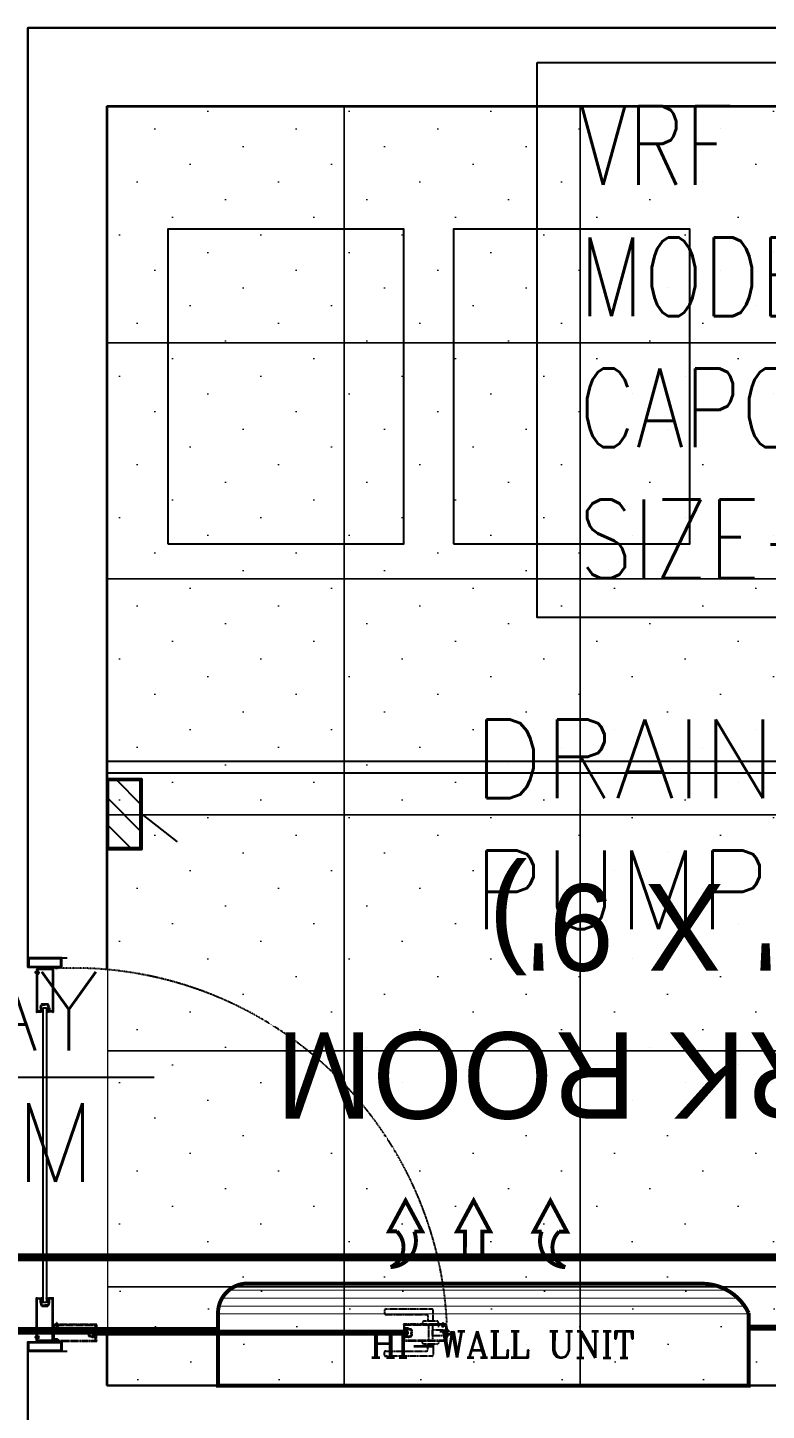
# Model space of a CAD drawing. Header units: millimetres. Extents: x 148480 to 578986, y 39883 to 155062.
# Drawn here: x 242593 to 244469, y 122016 to 125532 of the extents above; entities that cross this region are included whole.
import ezdxf

# ---------------------------------------------------------------- set-up
doc = ezdxf.new("R2010")
doc.units = ezdxf.units.MM
doc.linetypes.add('HIDDEN', pattern=[0.375, 0.25, -0.125])
for name, color, linetype in [('001-TEXT', 250, 'Continuous'), ('2', 7, 'Continuous'), ('CABELTRAY LINE', 4, 'Continuous'), ('ceilings', 253, 'Continuous'), ('CONC-WALL', 1, 'Continuous'), ('DNM JEB', 4, 'Continuous'), ('EL-SWITCH BOXWS', 30, 'Continuous'), ('Hatch 01_UC', 7, 'Continuous'), ('HVAC TEXT', 7, 'Continuous'), ('I - MODULAR', 44, 'Continuous'), ('Layer4', 6, 'Continuous'), ('M HVAC DRAIN PIPE', 30, 'Continuous'), ('M-HVAC ELLIPTICAL DUCT', 6, 'Continuous'), ('M-HVAC VRV PIPE', 4, 'Continuous'), ('M-HVAC-TEXT', 7, 'Continuous'), ('TENANCY', 3, 'Continuous')]:
    doc.layers.add(name, color=color, linetype=linetype)
doc.layers.add('M HVAC CFM TEXT', color=3, linetype='Continuous', lineweight=30)
doc.layers.add('MEP HVAC UNITS', color=160, linetype='Continuous', lineweight=5)
doc.styles.add('Arial_3', font='arial.ttf', dxfattribs={"height": 20.669291})
doc.styles.add('Herbalife_Third Floor - Furniture Layout - 210201$0$CG', font='GOTHIC.TTF')
doc.styles.add('ROMAND', font='romand__.ttf')
doc.styles.add('ROMANS3', font='romans.shx', dxfattribs={"width": 0.8, "height": 100})
doc.styles.get("Standard").update_dxf_attribs({"font": 'arial.ttf'})
doc.dimstyles.new('Vayucon', dxfattribs={"dimtxt": 200, "dimasz": 150, "dimexe": 0, "dimexo": 0, "dimgap": 9e-05, "dimtad": 1, "dimdec": 0, "dimrnd": 5, "dimzin": 0, "dimdsep": 46, "dimtxsty": 'ROMAND', "dimcen": 90, "dimclrd": 42, "dimclre": 8, "dimclrt": 7, "dimadec": 0, "dimazin": 0, "dimtfac": 1, "dimtdec": 0, "dimtofl": 0, "dimtmove": 1, "dimatfit": 0, "dimfxl": 1, "dimtolj": 1, "dimtzin": 0, "dimarcsym": 0})

# ---------------------------------------------------------------- blocks, each defined once
blk = doc.blocks.new('A$C5BB6640F')
at = {"layer": '2', "color": 8, "linetype": 'Continuous'}
for p, q in [((0.8, 2.6), (0, 0)), ((1, 2.6), (0.5, 0)), ((2.1, 8.2), (0.8, 8.2)), ((0.8, 8.2), (0.8, 2.6)), ((2.1, 6.4), (0.8, 6.4)), ((2.1, 4.5), (0.8, 4.5)), ((2.1, 2.6), (0.8, 2.6)), ((1.2, 2.6), (0.9, 0)), ((1.4, 2.6), (1.4, 0)), ((1.6, 2.6), (1.9, 0)), ((1.8, 2.6), (2.3, 0)), ((2.1, 8.2), (2.1, 2.6)), ((2.1, 2.6), (2.8, 0))]:
    blk.add_line(p, q, dxfattribs=at)
blk = doc.blocks.new('A$C4A242C7C')
at = {"layer": '2', "color": 8, "linetype": 'Continuous'}
for p, q in [((0, 4), (0, 115.4)), ((0.4, 115.8), (0.6, 115.8)), ((1.4, 115), (13, 115)), ((2, 113), (10.5, 113)), ((2, 4), (2, 113)), ((10.5, 103.9), (10.5, 113)), ((14, 111.3), (12.5, 111.3)), ((12.5, 104.8), (12.5, 111.3)), ((13, 115), (13, 112.6)), ((14.7, 112.6), (13, 112.6)), ((14, 110), (14, 111.3)), ((14.7, 112.6), (15.2, 110.4)), ((30.3, 112.6), (29.8, 110.4)), ((32, 112.6), (30.3, 112.6)), ((31, 111.3), (32.5, 111.3)), ((31, 110), (31, 111.3)), ((32, 115), (32, 112.6)), ((43.6, 115), (32, 115)), ((32.5, 104.8), (32.5, 111.3)), ((34.5, 113), (43, 113)), ((34.5, 103.9), (34.5, 113)), ((43, 14.2), (43, 113)), ((44.6, 115.8), (44.4, 115.8)), ((45, 11.7), (45, 115.4)), ((10.6, 103.4), (12.8, 95.2)), ((14, 104.8), (12.5, 104.8)), ((14.8, 103.8), (12.5, 103.8)), ((12.5, 103.8), (14.7, 95.7)), ((14, 106.1), (14, 104.8)), ((14.3, 109.8), (15, 110)), ((14.3, 106.3), (15, 106.1)), ((14.7, 95.7), (22.5, 95.7)), ((30.3, 93.7), (14.7, 93.7)), ((14.8, 103.8), (15.2, 105.6)), ((30.3, 95.7), (22.5, 95.7)), ((30.2, 103.8), (29.8, 105.6)), ((30.7, 109.8), (30, 110)), ((30.7, 106.3), (30, 106.1)), ((30.2, 103.8), (32.5, 103.8)), ((32.5, 103.8), (30.3, 95.7)), ((31, 106.1), (31, 104.8)), ((31, 104.8), (32.5, 104.8)), ((34.4, 103.4), (32.2, 95.2)), ((4, 2), (41, 2)), ((4, 0), (41, 0)), ((38.5, 8.4), (38.5, 11.7)), ((42.5, 13.7), (40.5, 13.7)), ((40.5, 8.8), (40.5, 11.3)), ((42.5, 6.4), (40.5, 6.4)), ((44, 11.7), (40.9, 11.7)), ((44, 8.4), (40.9, 8.4)), ((43, 4), (43, 5.9)), ((44, 11.6), (44, 11.7)), ((44, 8.4), (44, 8.5)), ((44.4, 11.2), (44.5, 11.2)), ((44.4, 8.9), (44.5, 8.9)), ((45, 4), (45, 8.4))]:
    blk.add_line(p, q, dxfattribs=at)
for centre, radius, start, end in [((0.4, 115.4), 0.4, 90, 180), ((0.6, 115.4), 0.4, 0, 90), ((1.4, 115.4), 0.4, 180, 270), ((43.6, 115.4), 0.4, 270, 0), ((44.4, 115.4), 0.4, 90, 180), ((44.6, 115.4), 0.4, 0, 90), ((12.5, 103.9), 2, 180, 195), ((14.7, 95.7), 2, 195, 270), ((14.2, 110), 0.2, 180, 285), ((14.2, 106.1), 0.2, 75, 180), ((14.8, 110.3), 0.4, 285, 15), ((14.8, 105.7), 0.4, 345, 75), ((30.1, 110.3), 0.4, 165, 255), ((30.1, 105.7), 0.4, 105, 195), ((30.3, 95.7), 2, 270, 345), ((30.8, 110), 0.2, 255, 0), ((30.8, 106.1), 0.2, 0, 105), ((32.5, 103.9), 2, 345, 0), ((4, 4), 4, 180, 270), ((4, 4), 2, 180, 270), ((40.5, 11.7), 2, 90, 180), ((40.5, 8.4), 2, 180, 270), ((40.9, 11.3), 0.4, 90, 180), ((40.9, 8.8), 0.4, 180, 270), ((41, 4), 4, 270, 0), ((41, 4), 2, 270, 0), ((42.5, 14.2), 0.5, 270, 0), ((42.5, 5.9), 0.5, 0, 90), ((44.4, 11.6), 0.4, 180, 270), ((44.4, 8.5), 0.4, 90, 180), ((44.5, 11.7), 0.5, 270, 0), ((44.5, 8.4), 0.5, 0, 90)]:
    blk.add_arc(centre, radius, start, end, dxfattribs=at)
blk = doc.blocks.new('A$C109E4DED')
at = {"layer": 'TENANCY', "rotation": 90}
blk.add_blockref('A$C4A242C7C', (75.8, 0), dxfattribs=at)
blk = doc.blocks.new('A$C57546ED1')
at = {"layer": '2', "color": 8, "linetype": 'Continuous'}
mesh = blk.add_polyface(dxfattribs=at)
corners = [(1, 3.4), (0.7, 2.6), (0, 2.7), (0.8, 4.1)]
mesh.append_faces([[corners[k] for k in face] for face in [(0, 1, 2, 3)]], dxfattribs={"color": 8})
mesh = blk.add_polyface(dxfattribs=at)
corners = [(2, 3.4), (2, 2.6), (0.7, 2.6), (1, 3.4)]
mesh.append_faces([[corners[k] for k in face] for face in [(0, 1, 2, 3)]], dxfattribs={"color": 8})
mesh = blk.add_polyface(dxfattribs=at)
corners = [(2.3, 4.1), (2.2, 1.7), (2, 2.6), (2, 3.4)]
mesh.append_faces([[corners[k] for k in face] for face in [(0, 1, 2, 3)]], dxfattribs={"color": 8})
mesh = blk.add_polyface(dxfattribs=at)
corners = [(2.7, 3.4), (2.5, 2.5), (2.2, 1.7), (2.3, 4.1)]
mesh.append_faces([[corners[k] for k in face] for face in [(0, 1, 2, 3)]], dxfattribs={"color": 8})
mesh = blk.add_polyface(dxfattribs=at)
corners = [(3.3, 3.4), (3.2, 2.5), (2.5, 2.5), (2.7, 3.4)]
mesh.append_faces([[corners[k] for k in face] for face in [(0, 1, 2, 3)]], dxfattribs={"color": 8})
mesh = blk.add_polyface(dxfattribs=at)
corners = [(3.6, 4.2), (3.5, 2.4), (3.2, 2.5), (3.3, 3.4)]
mesh.append_faces([[corners[k] for k in face] for face in [(0, 1, 2, 3)]], dxfattribs={"color": 8})
mesh = blk.add_polyface(dxfattribs=at)
corners = [(4.1, 3.5), (3.9, 2.4), (3.5, 2.4), (3.6, 4.2)]
mesh.append_faces([[corners[k] for k in face] for face in [(0, 1, 2, 3)]], dxfattribs={"color": 8})
mesh = blk.add_polyface(dxfattribs=at)
corners = [(6.5, 3.6), (5.8, 2.3), (3.9, 2.4), (4.1, 3.5)]
mesh.append_faces([[corners[k] for k in face] for face in [(0, 1, 2, 3)]], dxfattribs={"color": 8})
mesh = blk.add_polyface(dxfattribs=at)
corners = [(6.8, 4.6), (6.2, 0), (5.8, 2.3), (6.5, 3.6)]
mesh.append_faces([[corners[k] for k in face] for face in [(0, 1, 2, 3)]], dxfattribs={"color": 8})
mesh = blk.add_polyface(dxfattribs=at)
corners = [(7.9, 4.6), (7.5, 0), (6.2, 0), (6.8, 4.6)]
mesh.append_faces([[corners[k] for k in face] for face in [(0, 1, 2, 3)]], dxfattribs={"color": 8})
blk = doc.blocks.new('GFC1')
at = {"layer": 'CONC-WALL', "color": 8, "linetype": 'Continuous', "lineweight": 30}
for p, q in [((319280.7, 126518.3), (315225.9, 126518.3)), ((319308.7, 126318.3), (315425.9, 126318.3)), ((316704.1, 126318.3), (316932.8, 126318.3)), ((315425.9, 123065.2), (318950.1, 123065.2))]:
    blk.add_line(p, q, dxfattribs=at)
for points in [[(315425.9, 126518.3), (315225.9, 126518.3), (315225.9, 124128.9)], [(318950.1, 126518.3), (315225.9, 126518.3), (315225.9, 126318.3)], [(315425.9, 124123.3), (315425.9, 126318.3)], [(315425.9, 126318.3), (318950.1, 126318.3)], [(315425.9, 123065.2), (315425.9, 123204.5)], [(315225.9, 123176.5), (315225.9, 122865.2)]]:
    blk.add_lwpolyline(points, dxfattribs=at)
at = {"layer": 'DNM JEB', "color": 8, "linetype": 'Continuous'}
for p, q in [((315225.9, 124152.7), (315325.9, 124152.7)), ((315248.3, 123176.5), (315295.1, 123176.5)), ((315225.9, 123152.7), (315325.9, 123152.7))]:
    blk.add_line(p, q, dxfattribs=at)
at = {"layer": 'DNM JEB', "color": 8}
for p, q in [((315264, 124024.9), (315264, 123278.5)), ((315273.5, 123278.5), (315273.5, 124024.9)), ((316190, 123204.5), (315390.4, 123204.5)), ((315390.4, 123195), (316190, 123195))]:
    blk.add_line(p, q, dxfattribs=at)
at = {"layer": 'DNM JEB', "color": 8, "linetype": 'HIDDEN'}
for p, q in [((315290.2, 123182.1), (315290.2, 123217.4)), ((315292.1, 123182.1), (315292.1, 123217.4)), ((315294, 123221.2), (315298.2, 123221.2)), ((315294, 123219.3), (315295.8, 123219.3)), ((315296.2, 123218.8), (315296.2, 123216.9)), ((315298.2, 123220.2), (315298.2, 123220.2)), ((315298.2, 123220.2), (315298.2, 123217.3)), ((315298.2, 123215), (315301.3, 123215)), ((315299.1, 123222.4), (315298.4, 123224.8)), ((315298.5, 123216.9), (315300.9, 123216.9)), ((315298.6, 123220.6), (315298.6, 123220.7)), ((315299.3, 123222.4), (315298.8, 123224.8)), ((315300.3, 123222.4), (315299.1, 123222.4)), ((315299.1, 123217.1), (315299.1, 123222.4)), ((315300.3, 123220.6), (315299.1, 123220.6)), ((315300.3, 123218.8), (315299.1, 123218.8)), ((315300.3, 123217.1), (315299.1, 123217.1)), ((315299.5, 123222.4), (315299.3, 123224.8)), ((315299.7, 123222.4), (315299.7, 123224.8)), ((315299.9, 123222.4), (315300.2, 123224.8)), ((315300.1, 123222.4), (315300.6, 123224.8)), ((315300.3, 123222.4), (315301.1, 123224.8)), ((315300.3, 123217.1), (315300.3, 123222.4)), ((315300.8, 123220.6), (315300.8, 123220.7)), ((315301.2, 123220.2), (315301.3, 123220.2)), ((315301.3, 123221.2), (315400.1, 123221.2)), ((315301.3, 123220.2), (315301.3, 123217.3)), ((315303.2, 123218.8), (315303.2, 123216.9)), ((315303.7, 123219.3), (315397.8, 123219.3)), ((315379.4, 123207.2), (315379.4, 123192.3)), ((315388.7, 123211.1), (315380.8, 123209)), ((315389, 123209.2), (315381.3, 123207.2)), ((315381.3, 123207.2), (315381.3, 123199.7)), ((315381.3, 123192.3), (315381.3, 123199.7)), ((315389, 123207.1), (315389, 123209.2)), ((315389, 123207.1), (315390.7, 123206.7)), ((315389.2, 123211.2), (315397.8, 123211.2)), ((315390, 123207.8), (315390, 123209.3)), ((315390, 123209.3), (315396.2, 123209.3)), ((315391.2, 123207.8), (315390, 123207.8)), ((315391.4, 123207.6), (315391.2, 123206.9)), ((315394.7, 123207.6), (315394.9, 123206.9)), ((315394.9, 123207.8), (315396.2, 123207.8)), ((315397.4, 123207.2), (315395.4, 123206.7)), ((315396.2, 123207.8), (315396.2, 123209.3)), ((315397.4, 123208.8), (315397.4, 123207.2)), ((315399.7, 123208.8), (315397.4, 123208.8)), ((315397.8, 123211.2), (315397.8, 123219.3)), ((315399.7, 123219.8), (315399.7, 123208.8)), ((315400.5, 123220.8), (315400.5, 123220.6)), ((316179.9, 123220.8), (316179.9, 123220.6)), ((316279.1, 123221.2), (316180.3, 123221.2)), ((316180.7, 123219.8), (316180.7, 123208.8)), ((316180.7, 123208.8), (316183, 123208.8)), ((316182.6, 123211.2), (316182.6, 123219.3)), ((316276.7, 123219.3), (316182.6, 123219.3)), ((316191.2, 123211.2), (316182.6, 123211.2)), ((316183, 123208.8), (316183, 123207.2)), ((316183, 123207.2), (316185, 123206.7)), ((316184.2, 123207.8), (316184.2, 123209.3)), ((316190.4, 123209.3), (316184.2, 123209.3)), ((316185.5, 123207.8), (316184.2, 123207.8)), ((316185.7, 123207.6), (316185.5, 123206.9)), ((316189, 123207.6), (316189.2, 123206.9)), ((316189.2, 123207.8), (316190.4, 123207.8)), ((316191.4, 123207.1), (316189.7, 123206.7)), ((316190.4, 123207.8), (316190.4, 123209.3)), ((316191.4, 123207.1), (316191.4, 123209.2)), ((316191.4, 123209.2), (316199.1, 123207.2)), ((316191.7, 123211.1), (316199.5, 123209)), ((316199.1, 123207.2), (316199.1, 123199.7)), ((316199.1, 123192.3), (316199.1, 123199.7)), ((316201, 123207.2), (316201, 123192.3)), ((316277.2, 123218.8), (316277.2, 123216.9)), ((316279.2, 123220.2), (316279.1, 123220.2)), ((316279.1, 123220.2), (316279.1, 123217.3)), ((316282.2, 123215), (316279.1, 123215)), ((316280.1, 123222.4), (316279.4, 123224.8)), ((316281.9, 123216.9), (316279.5, 123216.9)), ((316279.6, 123220.6), (316279.6, 123220.7)), ((316280.3, 123222.4), (316279.9, 123224.8)), ((316280.1, 123222.4), (316281.4, 123222.4)), ((316280.1, 123217.1), (316280.1, 123222.4)), ((316280.1, 123220.6), (316281.4, 123220.6)), ((316280.1, 123218.8), (316281.4, 123218.8)), ((316280.1, 123217.1), (316281.4, 123217.1)), ((316280.5, 123222.4), (316280.3, 123224.8)), ((316280.8, 123222.4), (316280.8, 123224.8)), ((316281, 123222.4), (316281.2, 123224.8)), ((316281.2, 123222.4), (316281.6, 123224.8)), ((316281.4, 123222.4), (316282.1, 123224.8)), ((316281.4, 123217.1), (316281.4, 123222.4)), ((316281.8, 123220.6), (316281.8, 123220.7)), ((316286.4, 123221.2), (316282.2, 123221.2)), ((316282.2, 123220.2), (316282.2, 123220.2)), ((316282.2, 123220.2), (316282.2, 123217.3)), ((316284.2, 123218.8), (316284.2, 123216.9)), ((316286.4, 123219.3), (316284.6, 123219.3)), ((316288.3, 123182.1), (316288.3, 123217.4)), ((316290.2, 123182.1), (316290.2, 123217.4)), ((315294, 123180.2), (315397.8, 123180.2)), ((315294, 123178.3), (315400.1, 123178.3)), ((315388.7, 123188.4), (315380.8, 123190.5)), ((315389, 123190.3), (315381.3, 123192.3)), ((315389, 123192.4), (315390.7, 123192.8)), ((315389, 123192.4), (315389, 123190.3)), ((315389.2, 123188.3), (315397.8, 123188.3)), ((315390, 123191.6), (315390, 123190.2)), ((315391.2, 123191.6), (315390, 123191.6)), ((315390, 123190.2), (315396.2, 123190.2)), ((315391.4, 123191.9), (315391.2, 123192.6)), ((315394.7, 123191.9), (315394.9, 123192.6)), ((315394.9, 123191.6), (315396.2, 123191.6)), ((315397.4, 123192.3), (315395.4, 123192.8)), ((315396.2, 123191.6), (315396.2, 123190.2)), ((315397.4, 123192.3), (315397.4, 123190.7)), ((315399.7, 123190.7), (315397.4, 123190.7)), ((315397.8, 123180.2), (315397.8, 123188.3)), ((315399.7, 123179.6), (315399.7, 123190.7)), ((315400.5, 123178.7), (315400.5, 123178.9)), ((316179.9, 123178.7), (316179.9, 123178.9)), ((316286.4, 123178.3), (316180.3, 123178.3)), ((316180.7, 123190.7), (316183, 123190.7)), ((316180.7, 123179.6), (316180.7, 123190.7)), ((316182.6, 123180.2), (316182.6, 123188.3)), ((316191.2, 123188.3), (316182.6, 123188.3)), ((316286.4, 123180.2), (316182.6, 123180.2)), ((316183, 123192.3), (316185, 123192.8)), ((316183, 123192.3), (316183, 123190.7)), ((316185.5, 123191.6), (316184.2, 123191.6)), ((316184.2, 123191.6), (316184.2, 123190.2)), ((316190.4, 123190.2), (316184.2, 123190.2)), ((316185.7, 123191.9), (316185.5, 123192.6)), ((316189, 123191.9), (316189.2, 123192.6)), ((316189.2, 123191.6), (316190.4, 123191.6)), ((316191.4, 123192.4), (316189.7, 123192.8)), ((316190.4, 123191.6), (316190.4, 123190.2)), ((316191.4, 123192.4), (316191.4, 123190.3)), ((316191.4, 123190.3), (316199.1, 123192.3)), ((316191.7, 123188.4), (316199.5, 123190.5))]:
    blk.add_line(p, q, dxfattribs=at)
at = {"layer": 'DNM JEB', "color": 8, "linetype": 'Continuous'}
for points in [[(315225.9, 124152.7), (315225.9, 124128.9), (315311.6, 124128.9), (315311.6, 124152.7)], [(315227.8, 124150.8), (315227.8, 124130.8), (315309.7, 124130.8), (315309.7, 124150.8)], [(315225.9, 123152.7), (315225.9, 123176.5), (315311.6, 123176.5), (315311.6, 123152.7)], [(315227.8, 123154.6), (315227.8, 123174.6), (315309.7, 123174.6), (315309.7, 123154.6)]]:
    blk.add_lwpolyline(points, close=True, dxfattribs=at)
at = {"layer": 'DNM JEB', "color": 8}
for points in [[(315264, 124024.9), (315265.4, 124026.3), (315272.1, 124026.3), (315273.5, 124024.9)], [(315264, 123278.5), (315265.4, 123277.1), (315272.1, 123277.1), (315273.5, 123278.5)], [(316191.4, 123199.7), (315389, 123199.7)]]:
    blk.add_lwpolyline(points, dxfattribs=at)
at = {"layer": 'DNM JEB', "color": 8, "linetype": 'HIDDEN'}
for points in [[(316255.4, 123229.2), (316255.4, 123256.3, 0.414214), (316252.1, 123259.6), (316134.9, 123259.6, 0.414214), (316131.6, 123256.3), (316131.6, 123249.6, 0.414214), (316134.9, 123246.3), (316238.7, 123246.3, -0.414214), (316242.1, 123243), (316242.1, 123229.2)], [(316268.7, 123221.2), (316268.7, 123225.8, 0.414214), (316265.4, 123229.2), (316232.1, 123229.2, 0.414214), (316228.7, 123225.8), (316228.7, 123221.2)], [(316255.4, 123170.3), (316255.4, 123143.2, -0.414214), (316252.1, 123139.9), (316134.9, 123139.9, -0.414214), (316131.6, 123143.2), (316131.6, 123149.9, -0.414214), (316134.9, 123153.2), (316238.7, 123153.2, 0.414214), (316242.1, 123156.5), (316242.1, 123170.3)], [(316268.7, 123178.3), (316268.7, 123173.6, -0.414214), (316265.4, 123170.3), (316232.1, 123170.3, -0.414214), (316228.7, 123173.6), (316228.7, 123178.3)]]:
    blk.add_lwpolyline(points, format="xyb", dxfattribs=at)
for points in [[(315390.4, 123204.5), (315389, 123203.1), (315389, 123196.4), (315390.4, 123195)], [(316190, 123204.5), (316191.4, 123203.1), (316191.4, 123196.4), (316190, 123195)], [(316292.4, 123205.5), (316293.8, 123205.5), (316305.2, 123196.9)], [(316292.4, 123196.9), (316305.2, 123196.9), (316305.2, 123194), (316292.4, 123194)]]:
    blk.add_lwpolyline(points, dxfattribs=at)
for points in [[(316253.5, 123178.3), (316244, 123178.3), (316244, 123221.2), (316253.5, 123221.2)], [(316288.7, 123192.1), (316253.5, 123192.1), (316253.5, 123207.3), (316288.7, 123207.3)], [(316290.2, 123208.3), (316288.7, 123208.3), (316288.7, 123191.2), (316290.2, 123191.2)], [(316292.4, 123209.3), (316290.2, 123209.3), (316290.2, 123190.2), (316292.4, 123190.2)]]:
    blk.add_lwpolyline(points, close=True, dxfattribs=at)
at = {"layer": 'DNM JEB', "color": 8, "linetype": 'Continuous'}
blk.add_lwpolyline([(315293.7, 123178.3), (315248.3, 123178.3), (315248.3, 123176.5)], dxfattribs=at)
at = {"layer": 'DNM JEB', "color": 8, "linetype": 'HIDDEN', "ltscale": 0.1}
blk.add_arc((315341, 123176.5), 950.6, 2.8185, 93.4941, dxfattribs=at)
at = {"layer": 'DNM JEB', "color": 8, "linetype": 'HIDDEN'}
for centre, radius, start, end in [((315294, 123217.4), 3.81, 90, 180), ((315294, 123217.4), 1.9, 90, 180), ((315295.8, 123218.8), 0.476, 0, 90), ((315298.2, 123216.9), 1.9, 180, 270), ((315298.2, 123220.7), 0.476, 0, 90), ((315298.2, 123220.6), 0.381, 270, 0), ((315298.5, 123217.3), 0.381, 180, 270), ((315301.3, 123220.7), 0.476, 90, 180), ((315301.2, 123220.6), 0.381, 180, 270), ((315300.9, 123217.3), 0.381, 270, 0), ((315301.3, 123216.9), 1.9, 270, 0), ((315303.7, 123218.8), 0.476, 90, 180), ((315381.3, 123207.2), 1.9, 105, 180), ((315389.2, 123209.3), 1.9, 90, 105), ((315390.8, 123207), 0.381, 255, 345), ((315391.2, 123207.6), 0.19, 345, 90), ((315394.9, 123207.6), 0.19, 90, 195), ((315395.3, 123207), 0.381, 195, 285), ((315400.1, 123219.8), 0.381, 90, 180), ((315400.1, 123220.8), 0.381, 0, 90), ((315400.1, 123220.6), 0.381, 270, 0), ((316180.3, 123220.8), 0.381, 90, 180), ((316180.3, 123220.6), 0.381, 180, 270), ((316180.3, 123219.8), 0.381, 0, 90), ((316185.1, 123207), 0.381, 255, 345), ((316185.5, 123207.6), 0.19, 345, 90), ((316189.2, 123207.6), 0.19, 90, 195), ((316189.6, 123207), 0.381, 195, 285), ((316191.2, 123209.3), 1.9, 75, 90), ((316199.1, 123207.2), 1.9, 0, 75), ((316276.7, 123218.8), 0.476, 0, 90), ((316279.1, 123216.9), 1.9, 180, 270), ((316279.1, 123220.7), 0.476, 0, 90), ((316279.5, 123217.3), 0.381, 180, 270), ((316279.2, 123220.6), 0.381, 270, 0), ((316282.2, 123220.7), 0.476, 90, 180), ((316282.2, 123220.6), 0.381, 180, 270), ((316281.9, 123217.3), 0.381, 270, 0), ((316282.2, 123216.9), 1.9, 270, 0), ((316284.6, 123218.8), 0.476, 90, 180), ((316286.4, 123217.4), 3.81, 0, 90), ((316286.4, 123217.4), 1.9, 0, 90), ((315294, 123182.1), 3.81, 180, 270), ((315294, 123182.1), 1.9, 180, 270), ((315381.3, 123192.3), 1.9, 180, 255), ((315389.2, 123190.2), 1.9, 255, 270), ((315390.8, 123192.5), 0.381, 15, 105), ((315391.2, 123191.8), 0.19, 270, 15), ((315394.9, 123191.8), 0.19, 165, 270), ((315395.3, 123192.5), 0.381, 75, 165), ((315400.1, 123179.6), 0.381, 180, 270), ((315400.1, 123178.9), 0.381, 0, 90), ((315400.1, 123178.7), 0.381, 270, 0), ((316180.3, 123178.9), 0.381, 90, 180), ((316180.3, 123178.7), 0.381, 180, 270), ((316180.3, 123179.6), 0.381, 270, 0), ((316185.1, 123192.5), 0.381, 15, 105), ((316185.5, 123191.8), 0.19, 270, 15), ((316189.2, 123191.8), 0.19, 165, 270), ((316189.6, 123192.5), 0.381, 75, 165), ((316191.2, 123190.2), 1.9, 270, 285), ((316199.1, 123192.3), 1.9, 285, 0), ((316286.4, 123182.1), 3.81, 270, 0), ((316286.4, 123182.1), 1.9, 270, 0)]:
    blk.add_arc(centre, radius, start, end, dxfattribs=at)
at = {"layer": 'DNM JEB', "color": 8, "linetype": 'Continuous', "extrusion": (0, 0, -1)}
blk.add_arc((-315297.9, 123180.1), 4.58, 336.5437, 308.2063, dxfattribs=at)
at = {"layer": 'I - MODULAR', "color": 8, "linetype": 'Continuous'}
for p, q in [((315425.9, 124653.3), (318950.1, 124653.3)), ((315425.9, 124623.3), (318950.1, 124623.3))]:
    blk.add_line(p, q, dxfattribs=at)
for points in [[(315581.2, 125205.6), (316181.2, 125205.6), (316181.2, 126005.6), (315581.2, 126005.6)], [(316307.1, 125205.6), (316907.1, 125205.6), (316907.1, 126005.6), (316307.1, 126005.6)]]:
    blk.add_lwpolyline(points, close=True, dxfattribs=at)
at = {"layer": 'DNM JEB', "color": 8}
for name, p, xscale, yscale, zscale, rotation in [('A$C5BB6640F', (315243.7, 124117), 0.9523809523809523, 0.9523809523809523, 0.9523809523809523, 270), ('A$C109E4DED', (315290.2, 124052.9), 0.9523809523809526, 0.9523809523809526, 0.9523809523809526, 90), ('A$C109E4DED', (315290.2, 123250.5), -0.9523809523809526, 0.9523809523809526, 0.9523809523809526, 89.99999999999997), ('A$C5BB6640F', (315243.7, 123186.5), -0.9523809523809523, 0.9523809523809523, 0.9523809523809523, 270)]:
    blk.add_blockref(name, p, dxfattribs=dict(at, xscale=xscale, yscale=yscale, zscale=zscale, rotation=rotation))
at = {"layer": 'DNM JEB', "color": 8, "ltscale": 1.2}
for p, xscale, yscale, zscale, rotation in [((315259.7, 124022.7), 0.9523809523809523, 0.9523809523809523, 0.9523809523809523, 270), ((315277.8, 124022.7), -0.9523809523809526, 0.9523809523809526, 0.9523809523809526, 89.99999999999997), ((315259.7, 123280.7), -0.9523809523809523, 0.9523809523809523, 0.9523809523809523, 270), ((315277.8, 123280.7), 0.9523809523809526, 0.9523809523809526, 0.9523809523809526, 90)]:
    blk.add_blockref('A$C57546ED1', p, dxfattribs=dict(at, xscale=xscale, yscale=yscale, zscale=zscale, rotation=rotation))
at = {"layer": '001-TEXT', "color": 8, "style": 'Herbalife_Third Floor - Furniture Layout - 210201$0$CG'}
for s, p in [('(11\'7" X 9\')', (317823.6, 124340.4)), ('NETWORK ROOM', (318356.8, 123964))]:
    blk.add_text(s, height=220, rotation=180, dxfattribs=at).set_placement(p)
at = {"layer": 'DNM JEB', "color": 8, "linetype": 'HIDDEN'}
mesh = blk.add_polyface(dxfattribs=at)
corners = [(315393.5, 123205.6), (315393.3, 123206.3), (315392.6, 123206.2), (315393.3, 123204.9)]
mesh.append_faces([[corners[k] for k in face] for face in [(3, 2, 1, 0)]], dxfattribs={"color": 8})
mesh = blk.add_polyface(dxfattribs=at)
corners = [(315394.5, 123205.6), (315394.4, 123206.4), (315393.3, 123206.3), (315393.5, 123205.6)]
mesh.append_faces([[corners[k] for k in face] for face in [(3, 2, 1, 0)]], dxfattribs={"color": 8})
mesh = blk.add_polyface(dxfattribs=at)
corners = [(315394.7, 123204.9), (315394.7, 123207.1), (315394.4, 123206.4), (315394.5, 123205.6)]
mesh.append_faces([[corners[k] for k in face] for face in [(3, 2, 1, 0)]], dxfattribs={"color": 8})
mesh = blk.add_polyface(dxfattribs=at)
corners = [(315395.1, 123205.5), (315395, 123206.4), (315394.7, 123207.1), (315394.7, 123204.9)]
mesh.append_faces([[corners[k] for k in face] for face in [(3, 2, 1, 0)]], dxfattribs={"color": 8})
mesh = blk.add_polyface(dxfattribs=at)
corners = [(315395.8, 123205.5), (315395.7, 123206.4), (315395, 123206.4), (315395.1, 123205.5)]
mesh.append_faces([[corners[k] for k in face] for face in [(3, 2, 1, 0)]], dxfattribs={"color": 8})
mesh = blk.add_polyface(dxfattribs=at)
corners = [(315396.1, 123204.8), (315395.9, 123206.5), (315395.7, 123206.4), (315395.8, 123205.5)]
mesh.append_faces([[corners[k] for k in face] for face in [(3, 2, 1, 0)]], dxfattribs={"color": 8})
mesh = blk.add_polyface(dxfattribs=at)
corners = [(315396.5, 123205.5), (315396.3, 123206.5), (315395.9, 123206.5), (315396.1, 123204.8)]
mesh.append_faces([[corners[k] for k in face] for face in [(3, 2, 1, 0)]], dxfattribs={"color": 8})
mesh = blk.add_polyface(dxfattribs=at)
corners = [(315398.8, 123205.4), (315398.1, 123206.6), (315396.3, 123206.5), (315396.5, 123205.5)]
mesh.append_faces([[corners[k] for k in face] for face in [(3, 2, 1, 0)]], dxfattribs={"color": 8})
mesh = blk.add_polyface(dxfattribs=at)
corners = [(315399.1, 123204.4), (315398.5, 123208.8), (315398.1, 123206.6), (315398.8, 123205.4)]
mesh.append_faces([[corners[k] for k in face] for face in [(3, 2, 1, 0)]], dxfattribs={"color": 8})
mesh = blk.add_polyface(dxfattribs=at)
corners = [(315400.1, 123204.4), (315399.7, 123208.8), (315398.5, 123208.8), (315399.1, 123204.4)]
mesh.append_faces([[corners[k] for k in face] for face in [(3, 2, 1, 0)]], dxfattribs={"color": 8})
mesh = blk.add_polyface(dxfattribs=at)
corners = [(316180.3, 123204.4), (316180.7, 123208.8), (316181.9, 123208.8), (316181.3, 123204.4)]
mesh.append_faces([[corners[k] for k in face] for face in [(3, 2, 1, 0)]], dxfattribs={"color": 8})
mesh = blk.add_polyface(dxfattribs=at)
corners = [(316181.3, 123204.4), (316181.9, 123208.8), (316182.3, 123206.6), (316181.6, 123205.4)]
mesh.append_faces([[corners[k] for k in face] for face in [(3, 2, 1, 0)]], dxfattribs={"color": 8})
mesh = blk.add_polyface(dxfattribs=at)
corners = [(316181.6, 123205.4), (316182.3, 123206.6), (316184.1, 123206.5), (316183.9, 123205.5)]
mesh.append_faces([[corners[k] for k in face] for face in [(3, 2, 1, 0)]], dxfattribs={"color": 8})
mesh = blk.add_polyface(dxfattribs=at)
corners = [(316183.9, 123205.5), (316184.1, 123206.5), (316184.5, 123206.5), (316184.3, 123204.8)]
mesh.append_faces([[corners[k] for k in face] for face in [(3, 2, 1, 0)]], dxfattribs={"color": 8})
mesh = blk.add_polyface(dxfattribs=at)
corners = [(316184.3, 123204.8), (316184.5, 123206.5), (316184.7, 123206.4), (316184.6, 123205.5)]
mesh.append_faces([[corners[k] for k in face] for face in [(3, 2, 1, 0)]], dxfattribs={"color": 8})
mesh = blk.add_polyface(dxfattribs=at)
corners = [(316184.6, 123205.5), (316184.7, 123206.4), (316185.4, 123206.4), (316185.3, 123205.5)]
mesh.append_faces([[corners[k] for k in face] for face in [(3, 2, 1, 0)]], dxfattribs={"color": 8})
mesh = blk.add_polyface(dxfattribs=at)
corners = [(316185.3, 123205.5), (316185.4, 123206.4), (316185.7, 123207.1), (316185.7, 123204.9)]
mesh.append_faces([[corners[k] for k in face] for face in [(3, 2, 1, 0)]], dxfattribs={"color": 8})
mesh = blk.add_polyface(dxfattribs=at)
corners = [(316185.7, 123204.9), (316185.7, 123207.1), (316186, 123206.4), (316185.9, 123205.6)]
mesh.append_faces([[corners[k] for k in face] for face in [(3, 2, 1, 0)]], dxfattribs={"color": 8})
mesh = blk.add_polyface(dxfattribs=at)
corners = [(316185.9, 123205.6), (316186, 123206.4), (316187.1, 123206.3), (316186.9, 123205.6)]
mesh.append_faces([[corners[k] for k in face] for face in [(3, 2, 1, 0)]], dxfattribs={"color": 8})
mesh = blk.add_polyface(dxfattribs=at)
corners = [(316186.9, 123205.6), (316187.1, 123206.3), (316187.8, 123206.2), (316187.1, 123204.9)]
mesh.append_faces([[corners[k] for k in face] for face in [(3, 2, 1, 0)]], dxfattribs={"color": 8})
mesh = blk.add_polyface(dxfattribs=at)
corners = [(315393.5, 123193.9), (315393.3, 123193.2), (315392.6, 123193.3), (315393.3, 123194.6)]
mesh.append_faces([[corners[k] for k in face] for face in [(3, 2, 1, 0)]], dxfattribs={"color": 8})
mesh = blk.add_polyface(dxfattribs=at)
corners = [(315394.5, 123193.9), (315394.4, 123193.1), (315393.3, 123193.2), (315393.5, 123193.9)]
mesh.append_faces([[corners[k] for k in face] for face in [(3, 2, 1, 0)]], dxfattribs={"color": 8})
mesh = blk.add_polyface(dxfattribs=at)
corners = [(315394.7, 123194.6), (315394.7, 123192.3), (315394.4, 123193.1), (315394.5, 123193.9)]
mesh.append_faces([[corners[k] for k in face] for face in [(3, 2, 1, 0)]], dxfattribs={"color": 8})
mesh = blk.add_polyface(dxfattribs=at)
corners = [(315395.1, 123194), (315395, 123193.1), (315394.7, 123192.3), (315394.7, 123194.6)]
mesh.append_faces([[corners[k] for k in face] for face in [(3, 2, 1, 0)]], dxfattribs={"color": 8})
mesh = blk.add_polyface(dxfattribs=at)
corners = [(315395.8, 123194), (315395.7, 123193), (315395, 123193.1), (315395.1, 123194)]
mesh.append_faces([[corners[k] for k in face] for face in [(3, 2, 1, 0)]], dxfattribs={"color": 8})
mesh = blk.add_polyface(dxfattribs=at)
corners = [(315396.1, 123194.7), (315395.9, 123193), (315395.7, 123193), (315395.8, 123194)]
mesh.append_faces([[corners[k] for k in face] for face in [(3, 2, 1, 0)]], dxfattribs={"color": 8})
mesh = blk.add_polyface(dxfattribs=at)
corners = [(315396.5, 123194), (315396.3, 123193), (315395.9, 123193), (315396.1, 123194.7)]
mesh.append_faces([[corners[k] for k in face] for face in [(3, 2, 1, 0)]], dxfattribs={"color": 8})
mesh = blk.add_polyface(dxfattribs=at)
corners = [(315398.8, 123194.1), (315398.1, 123192.9), (315396.3, 123193), (315396.5, 123194)]
mesh.append_faces([[corners[k] for k in face] for face in [(3, 2, 1, 0)]], dxfattribs={"color": 8})
mesh = blk.add_polyface(dxfattribs=at)
corners = [(315399.1, 123195.1), (315398.5, 123190.7), (315398.1, 123192.9), (315398.8, 123194.1)]
mesh.append_faces([[corners[k] for k in face] for face in [(3, 2, 1, 0)]], dxfattribs={"color": 8})
mesh = blk.add_polyface(dxfattribs=at)
corners = [(315400.1, 123195.1), (315399.7, 123190.7), (315398.5, 123190.7), (315399.1, 123195.1)]
mesh.append_faces([[corners[k] for k in face] for face in [(3, 2, 1, 0)]], dxfattribs={"color": 8})
mesh = blk.add_polyface(dxfattribs=at)
corners = [(316180.3, 123195.1), (316180.7, 123190.7), (316181.9, 123190.7), (316181.3, 123195.1)]
mesh.append_faces([[corners[k] for k in face] for face in [(3, 2, 1, 0)]], dxfattribs={"color": 8})
mesh = blk.add_polyface(dxfattribs=at)
corners = [(316181.3, 123195.1), (316181.9, 123190.7), (316182.3, 123192.9), (316181.6, 123194.1)]
mesh.append_faces([[corners[k] for k in face] for face in [(3, 2, 1, 0)]], dxfattribs={"color": 8})
mesh = blk.add_polyface(dxfattribs=at)
corners = [(316181.6, 123194.1), (316182.3, 123192.9), (316184.1, 123193), (316183.9, 123194)]
mesh.append_faces([[corners[k] for k in face] for face in [(3, 2, 1, 0)]], dxfattribs={"color": 8})
mesh = blk.add_polyface(dxfattribs=at)
corners = [(316183.9, 123194), (316184.1, 123193), (316184.5, 123193), (316184.3, 123194.7)]
mesh.append_faces([[corners[k] for k in face] for face in [(3, 2, 1, 0)]], dxfattribs={"color": 8})
mesh = blk.add_polyface(dxfattribs=at)
corners = [(316184.3, 123194.7), (316184.5, 123193), (316184.7, 123193), (316184.6, 123194)]
mesh.append_faces([[corners[k] for k in face] for face in [(3, 2, 1, 0)]], dxfattribs={"color": 8})
mesh = blk.add_polyface(dxfattribs=at)
corners = [(316184.6, 123194), (316184.7, 123193), (316185.4, 123193.1), (316185.3, 123194)]
mesh.append_faces([[corners[k] for k in face] for face in [(3, 2, 1, 0)]], dxfattribs={"color": 8})
mesh = blk.add_polyface(dxfattribs=at)
corners = [(316185.3, 123194), (316185.4, 123193.1), (316185.7, 123192.3), (316185.7, 123194.6)]
mesh.append_faces([[corners[k] for k in face] for face in [(3, 2, 1, 0)]], dxfattribs={"color": 8})
mesh = blk.add_polyface(dxfattribs=at)
corners = [(316185.7, 123194.6), (316185.7, 123192.3), (316186, 123193.1), (316185.9, 123193.9)]
mesh.append_faces([[corners[k] for k in face] for face in [(3, 2, 1, 0)]], dxfattribs={"color": 8})
mesh = blk.add_polyface(dxfattribs=at)
corners = [(316185.9, 123193.9), (316186, 123193.1), (316187.1, 123193.2), (316186.9, 123193.9)]
mesh.append_faces([[corners[k] for k in face] for face in [(3, 2, 1, 0)]], dxfattribs={"color": 8})
mesh = blk.add_polyface(dxfattribs=at)
corners = [(316186.9, 123193.9), (316187.1, 123193.2), (316187.8, 123193.3), (316187.1, 123194.6)]
mesh.append_faces([[corners[k] for k in face] for face in [(3, 2, 1, 0)]], dxfattribs={"color": 8})
blk = doc.blocks.new('GRID')
at = {"layer": 'ceilings', "lineweight": 5}
h = blk.add_hatch(dxfattribs=at)
h.set_pattern_fill('DOTS', color=8, scale=80, angle=45)
h.paths.add_polyline_path([(56229.9, 61282.6), (56229.9, 61882.6), (56829.9, 61882.6), (56829.9, 61282.6)])
at = {"layer": 'ceilings', "color": 8, "lineweight": 5}
blk.add_lwpolyline([(56229.9, 61282.6), (56229.9, 61882.6), (56829.9, 61882.6), (56829.9, 61282.6)], close=True, dxfattribs=at)
blk = doc.blocks.new('celling')
at = {"layer": 'Hatch 01_UC', "linetype": 'Continuous', "lineweight": 0, "transparency": 33554597}
h = blk.add_hatch(dxfattribs=at)
h.set_pattern_fill('DOTS', color=8, scale=80, angle=315)
h.set_pattern_definition([(315, (458174.37, 85859.37), (134.70384, 44.90128), [0, -127])])
h.paths.add_polyline_path([(328199, 70031), (328199, 70284.1), (328723.2, 70284.1), (328723.2, 70031)])
h.paths.add_polyline_path([(326999, 70031), (326999, 70284.1), (327599, 70284.1), (327599, 70031)])
h.paths.add_polyline_path([(327599, 70031), (327599, 70284.1), (328199, 70284.1), (328199, 70031)])
h.paths.add_polyline_path([(326399, 70031), (326399, 70284.1), (326999, 70284.1), (326999, 70031)])
h.paths.add_polyline_path([(325799, 70031), (325799, 70284.1), (326399, 70284.1), (326399, 70031)])
h.paths.add_polyline_path([(325199, 70031), (325199, 70284.1), (325799, 70284.1), (325799, 70031)])
at = {"layer": 'Hatch 01_UC', "color": 8, "linetype": 'Continuous', "lineweight": 0}
for points in [[(325799, 70031), (325199, 70031), (325199, 70284.1), (325799, 70284.1)], [(326399, 70031), (325799, 70031), (325799, 70284.1), (326399, 70284.1)], [(326999, 70031), (326399, 70031), (326399, 70284.1), (326999, 70284.1)]]:
    blk.add_lwpolyline(points, close=True, dxfattribs=at)
at = {"layer": 'Hatch 01_UC', "color": 8, "linetype": 'Continuous', "lineweight": 0, "rotation": 270}
for p in [(263916.4, 129514), (264516.4, 129514), (265116.4, 129514), (263916.4, 128914), (264516.4, 128914), (265116.4, 128914), (263916.4, 128314), (264516.4, 128314), (265116.4, 128314), (263916.4, 127714), (264516.4, 127714), (265116.4, 127714), (263916.4, 127114), (264516.4, 127114), (265116.4, 127114)]:
    blk.add_blockref('GRID', p, dxfattribs=at)
blk = doc.blocks.new('lsb')
at = {"layer": 'EL-SWITCH BOXWS', "extrusion": (0.000488338, 0.006137, 0.999981)}
h = blk.add_hatch(dxfattribs=at)
h.set_pattern_fill('ANSI31', color=8, scale=1.963905, angle=359.99983, style=0)
h.set_pattern_definition([(314.99982827, (-73506.04995, 20833.20643), (-0.17358683075, -0.1735857902), [])])
h.paths.add_polyline_path([(-179, 8.1), (-179, 202.2), (209.8, 202.2), (209.8, 8.1)])
h.paths.add_polyline_path([(-168.1, 16.1), (-168.1, 192), (200.7, 192), (200.7, 16.1)], flags=17)
at = {"layer": 'EL-SWITCH BOXWS'}
h = blk.add_hatch(dxfattribs=at)
h.set_pattern_fill('ANSI31', color=8, scale=38.4, angle=360, style=0)
h.set_pattern_definition([(135, (1791500.75, 34201.84), (74.331447, 74.331447), [])])
h.paths.add_polyline_path([(-179, 8.1), (-179, 202.2), (209.8, 202.2), (209.8, 8.1)])
at = {"layer": 'EL-SWITCH BOXWS', "color": 8}
for p, q in [((15.4, 202.2), (-136.8, 396.4)), ((-179, 202.2), (-179, 8.1)), ((209.8, 8.1), (209.8, 202.2)), ((-179, 8.1), (209.8, 8.1))]:
    blk.add_line(p, q, dxfattribs=at)
at = {"layer": 'EL-SWITCH BOXWS', "color": 8, "extrusion": (4.72941e-08, 0.012274, 0.999925)}
blk.add_line((-179, 202.2, -1.2), (209.8, 202.2, -1.2), dxfattribs=at)
at = {"layer": 'EL-SWITCH BOXWS', "color": 8, "extrusion": (0.000488338, 0.006137, 0.999981)}
for points, elevation in [([(-179, 202.2), (-179, 8.1), (209.8, 8.1), (209.8, 202.2)], 0), ([(-179, 8.1), (-179, 202.2), (209.8, 202.2), (209.8, 8.1)], 0), ([(-168.1, 16.1), (-168.1, 192), (200.7, 192), (200.7, 16.1)], 0.1)]:
    blk.add_lwpolyline(points, close=True, dxfattribs=dict(at, elevation=elevation))
blk = doc.blocks.new('HI-WALL UNIT 2 TR')
at = {"layer": 'MEP HVAC UNITS', "const_width": 10}
for points in [[(381910.4, 121231.1, 0.530834), (381926.3, 121321.7), (381906.4, 121321.7), (381948.5, 121400), (381990.6, 121321.6), (381970.6, 121321.6, -0.508228), (381910.8, 121231.2)], [(382354.3, 121230.7, -0.530834), (382338.6, 121321.3), (382358.5, 121321.3), (382316.5, 121399.7), (382274.3, 121321.4), (382294.3, 121321.3, 0.508228), (382353.9, 121230.8)]]:
    blk.add_lwpolyline(points, format="xyb", dxfattribs=at)
blk.add_lwpolyline([(382099.1, 121260.3), (382143.4, 121260.3), (382143.4, 121321.5), (382163.4, 121321.5), (382121.4, 121399.9), (382079.2, 121321.5), (382099.2, 121321.5)], close=True, dxfattribs=at)
blk.add_lwpolyline([(382819.9, 120929.6), (381471.9, 120929.6), (381472, 121114.3, -0.414214), (381547.1, 121189.2), (382695.7, 121188.6, -0.303397), (382820, 121114.3)], format="xyb", close=True, dxfattribs=at)
at = {"layer": 'MEP HVAC UNITS', "const_width": 2.53}
for points in [[(382769.1, 121172.3), (381499.5, 121172.3)], [(382812.2, 121132.1), (381474.2, 121132.1)], [(382792.7, 121152.2), (381482.3, 121152.2)], [(382820, 121112), (381472, 121112)]]:
    blk.add_lwpolyline(points, dxfattribs=at)
at = {"layer": 'M HVAC CFM TEXT', "color": 7, "insert": (382530.9, 121034.2), "char_height": 67.2, "width": 904.861, "attachment_point": 6, "rotation": 359.9494}
blk.add_mtext('{\\Fcomplex.shx|c0; HI-WALL UNIT}', dxfattribs=at)

msp = doc.modelspace()

# ---------------------------------------------------------------- block references
at = {"layer": 'Layer4', "linetype": 'Continuous', "rotation": 360}
msp.add_blockref('GFC1', (-72632.4, -986), dxfattribs=at)

# ---------------------------------------------------------------- next in the draw order: linework, layer by layer
at = {"layer": 'HVAC TEXT'}
msp.add_lwpolyline([(243886.9, 125443.9), (247062.4, 125443.9), (247062.4, 124032.6), (243886.9, 124032.6)], close=True, dxfattribs=at)
at = {"layer": 'M HVAC DRAIN PIPE', "linetype": 'Continuous', "const_width": 15}
msp.add_lwpolyline([(244427.7, 122226.4), (244691.1, 122226.4), (244691.1, 122687.2), (244691.1, 122767.2), (246021.4, 122771.1)], dxfattribs=at)
at = {"layer": 'M-HVAC VRV PIPE', "color": 4, "linetype": 'Continuous', "const_width": 20}
msp.add_lwpolyline([(248783.6, 90880.2), (240763.4, 90880.2), (240763.4, 122405.6), (244590.2, 122405.6), (244590.2, 122170.6), (244777.7, 122170.6)], dxfattribs=at)
at = {"layer": 'M-HVAC VRV PIPE', "color": 2, "linetype": 'Continuous', "const_width": 20}
msp.add_lwpolyline([(248783.6, 91011.8), (240929.4, 91011.8), (240929.4, 122218.5), (243079.2, 122218.5)], dxfattribs=at)

# ---------------------------------------------------------------- next in the draw order: block references
at = {"layer": 'EL-SWITCH BOXWS', "color": 30, "true_color": 0xf8991e, "extrusion": (-0.006137, -0.000488356, 0.999981), "xscale": -0.4610813856124993, "yscale": 0.4610813856125339, "zscale": 0.4610813856125126, "rotation": 269.9996410070703}
msp.add_blockref('lsb', (242785.2, 123524.5, -1550.4), dxfattribs=at)
at = {"layer": 'Hatch 01_UC', "color": 252, "linetype": 'Continuous', "true_color": 0x939598, "rotation": 360}
msp.add_blockref('celling', (-82402.2, 52046.6), dxfattribs=at)
at = {"layer": 'M-HVAC ELLIPTICAL DUCT', "linetype": 'Continuous', "rotation": 360}
msp.add_blockref('HI-WALL UNIT 2 TR', (-138395.6, 1149.6), dxfattribs=at)

# ---------------------------------------------------------------- next in the draw order: texts
at = {"layer": 'CABELTRAY LINE', "insert": (241326.2, 123131.2), "char_height": 200, "width": 604.338, "attachment_point": 1, "style": 'ROMANS3'}
msp.add_mtext('{\\W1;\\C0;CABLETRAY\\P300X50MM}', dxfattribs=at)
at = {"layer": 'HVAC TEXT', "insert": (243993.5, 125332.3), "char_height": 200, "width": 4668.514, "attachment_point": 1, "style": 'Arial_3'}
msp.add_mtext('\\pxql;{\\Fsimplex.shx|c0;\\W0.8;\\C0;VRF COMPACT CASSETTE\\PMODEL :VCC-08\\PCAPCITY :0.6 TR\\PSIZE-596Lx596Wx240HT. }', dxfattribs=at)
at = {"layer": 'M-HVAC-TEXT', "insert": (244112.2, 123506.5), "char_height": 200, "width": 776.687, "attachment_point": 5}
msp.add_mtext('\\pxql;{\\Fromans.shx|c0;DRAIN PUMP}', dxfattribs=at)

# ---------------------------------------------------------------- next in the draw order: leaders
at = {"layer": 'M-HVAC-TEXT', "linetype": 'Continuous'}
msp.add_leader([(241198.6, 122486.5), (241198.6, 122863.4), (242914.2, 122863.4)], dimstyle='Vayucon', override={"dimgap": 9e-05, "dimtad": 0}, dxfattribs=at)

doc.saveas('drawing.dxf')
